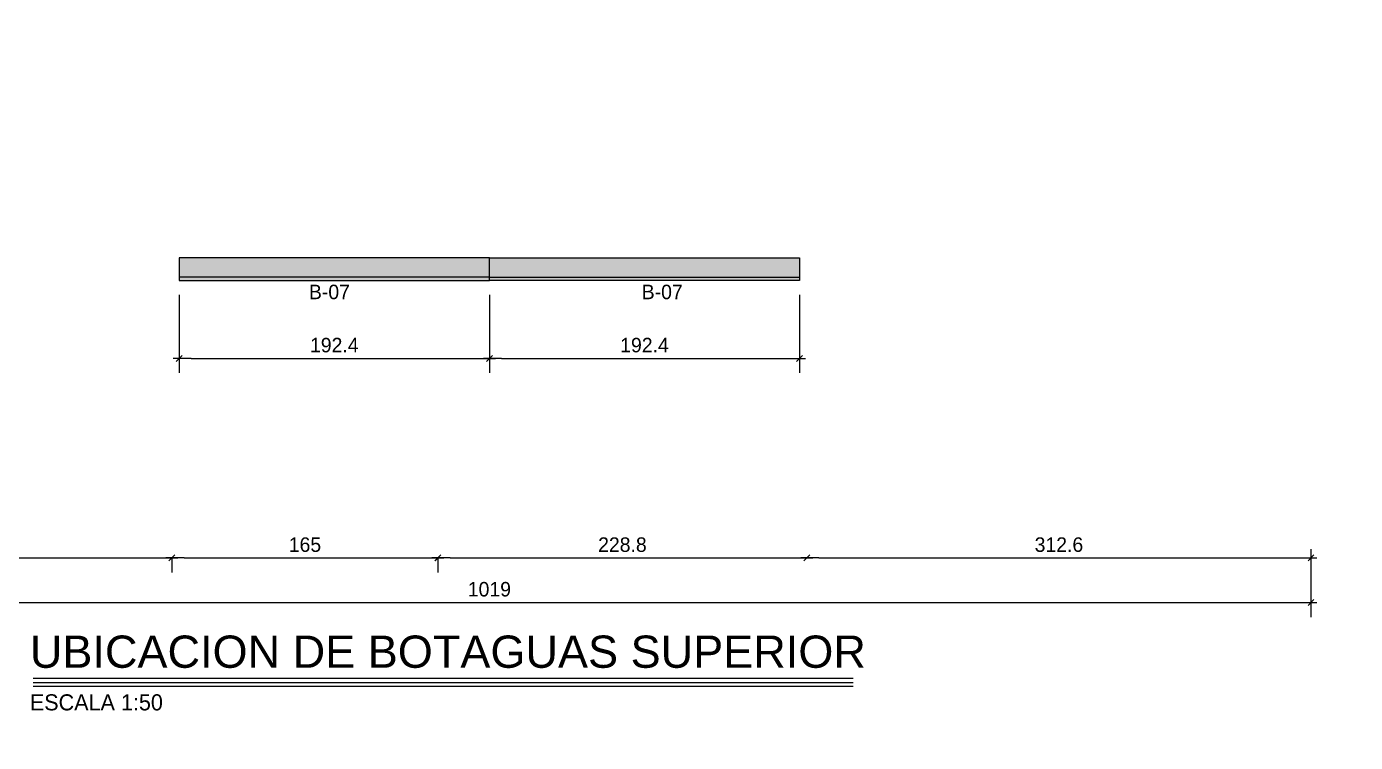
# Model space of a CAD drawing. Header units: millimetres. Extents: x 19442 to 19711, y 4351 to 4752.
# Drawn here: x 19473.34 to 19481.58, y 4513.95 to 4518.39 of the extents above; entities that cross this region are included whole.
import ezdxf
from ezdxf.enums import TextEntityAlignment as Align

# ---------------------------------------------------------------- set-up
doc = ezdxf.new("R2010")
doc.units = ezdxf.units.MM
doc.set_wipeout_variables(frame=1)
for name, color, linetype in [('0 @ 0.5', 7, 'Continuous'), ('BOTAGUAS', 3, 'Continuous'), ('cotas', 1, 'Continuous'), ('cotas @ 500', 1, 'Continuous'), ('TEXTO @ 0.5', 2, 'Continuous'), ('TEXTOS TITULOS @ 0.5', 3, 'Continuous')]:
    doc.layers.add(name, color=color, linetype=linetype)
doc.styles.add('century gothic', font='GOTHIC.TTF')
doc.styles.add('COTAS SMC', font='GOTHIC.TTF')
doc.styles.add('NOTAS', font='GOTHIC.TTF')
doc.styles.add('SMCtitulos', font='sanss___.ttf')
doc.dimstyles.new('ANOTATIVE 100 SMCONSTRUCCIONES', dxfattribs={"dimscale": 0, "dimtxt": 0.18, "dimasz": 0.15, "dimexe": 0.18, "dimexo": 0.09, "dimgap": 0.1, "dimtad": 1, "dimzin": 0, "dimdsep": 46, "dimtxsty": 'century gothic', "dimblk1": 'FLECHA1', "dimblk2": 'FLECHA1', "dimsah": 1, "dimcen": 0.18, "dimdle": 0.075, "dimclrd": 1, "dimclre": 1, "dimclrt": 2, "dimaunit": 1, "dimadec": 0, "dimazin": 0, "dimtfac": 0.75, "dimtix": 1, "dimtmove": 2, "dimatfit": 3, "dimfxl": 0.09, "dimtvp": 1.5, "dimtfill": 1, "dimtolj": 1, "dimtzin": 0, "dimarcsym": 0})
doc.dimstyles.new('ANOTATIVE CM SMCONSTRUCCIONES', dxfattribs={"dimscale": 0, "dimtxt": 0.18, "dimasz": 0.15, "dimexe": 0.18, "dimexo": 0.18, "dimgap": 0.07, "dimtad": 1, "dimdec": 1, "dimlfac": 100, "dimdsep": 46, "dimtxsty": 'century gothic', "dimblk1": 'FLECHA1', "dimblk2": 'FLECHA1', "dimsah": 1, "dimcen": 0.18, "dimdle": 0.075, "dimclrd": 1, "dimclre": 1, "dimclrt": 2, "dimaunit": 1, "dimadec": 0, "dimazin": 2, "dimtfac": 0.75, "dimtdec": 1, "dimtix": 1, "dimtmove": 2, "dimatfit": 3, "dimfxl": 0.09, "dimtvp": 1.5, "dimtfill": 1, "dimtolj": 1, "dimtzin": 0, "dimarcsym": 0})
doc.dimstyles.new('PIES SMCONSTRUCCIONES', dxfattribs={"dimscale": 0, "dimtxt": 0.18, "dimasz": 0.2, "dimexe": 0.18, "dimexo": 0, "dimgap": 0.1, "dimtad": 1, "dimdec": 0, "dimlfac": 39.370079, "dimzin": 0, "dimdsep": 46, "dimlunit": 4, "dimtxsty": 'COTAS SMC', "dimblk1": 'FLECHA1', "dimblk2": 'FLECHA1', "dimsah": 1, "dimcen": 0.2, "dimdle": 0.075, "dimclrd": 1, "dimclre": 1, "dimclrt": 2, "dimaunit": 1, "dimadec": 0, "dimazin": 0, "dimtfac": 0.75, "dimtdec": 0, "dimtix": 1, "dimtmove": 2, "dimatfit": 3, "dimfxl": 0.09, "dimtvp": 1.5, "dimtfill": 1, "dimtolj": 1, "dimtzin": 0, "dimarcsym": 0})

# ---------------------------------------------------------------- blocks, each defined once
blk = doc.blocks.new('FLECHA1')
at = {"color": 4}
blk.add_line((-0.246176, -0.248081), (0.248081, 0.25), dxfattribs=at)
at = {"color": 1}
blk.add_line((-1, 0), (0.496162, 0), dxfattribs=at)
blk = doc.blocks.new('*D418')
at = {"layer": 'cotas', "color": 1, "lineweight": -2, "transparency": 16777216}
for p, q in [((19614.326, 4625.8448), (19614.326, 4700.8448)), ((19570.9836, 4550.8448), (19524.326, 4550.8448)), ((19614.326, 4548.4298), (19614.326, 4550.8448)), ((19570.5339, 4548.4298), (19524.326, 4548.4298)), ((19614.326, 4473.4298), (19614.326, 4398.4298))]:
    blk.add_line(p, q, dxfattribs=at)
at = {"layer": 'Defpoints', "color": 0, "transparency": 16777216}
for p in [(19614.326, 4550.8448), (19615.9836, 4550.8448), (19615.5339, 4548.4298)]:
    blk.add_point(p, dxfattribs=at)
at = {"layer": 'cotas', "color": 1, "lineweight": -2, "transparency": 16777216, "xscale": 75, "yscale": 75, "zscale": 75}
for p, rotation in [((19614.326, 4550.8448), 270), ((19614.326, 4548.4298), 90)]:
    blk.add_blockref('FLECHA1', p, dxfattribs=dict(at, rotation=rotation))
at = {"layer": 'cotas', "color": 2, "transparency": 16777216, "insert": (19517.3376, 4549.6373), "char_height": 90, "attachment_point": 5, "rotation": 90, "style": 'century gothic', "bg_fill": 3, "box_fill_scale": 1.1, "bg_fill_color": 256, "bg_fill_true_color": 13158600, "bg_fill_transparency": 0}
blk.add_mtext('\\A1;2.42', dxfattribs=at)
blk = doc.blocks.new('*D473')
at = {"layer": 'cotas', "color": 1, "lineweight": -2, "transparency": 16777216}
for p, q in [((19620.0128, 4651.7533), (19620.0128, 4751.7533)), ((19620.4168, 4551.7533), (19530.0128, 4551.7533)), ((19620.0128, 4550.5333), (19620.0128, 4551.7533)), ((19620.4168, 4550.5333), (19530.0128, 4550.5333)), ((19620.0128, 4450.5333), (19620.0128, 4350.5333))]:
    blk.add_line(p, q, dxfattribs=at)
at = {"layer": 'Defpoints', "color": 0, "transparency": 16777216}
for p in [(19620.0128, 4551.7533), (19620.4168, 4551.7533), (19620.4168, 4550.5333)]:
    blk.add_point(p, dxfattribs=at)
at = {"layer": 'cotas', "color": 1, "lineweight": -2, "transparency": 16777216, "xscale": 100, "yscale": 100, "zscale": 100}
for p, rotation in [((19620.0128, 4551.7533), 270), ((19620.0128, 4550.5333), 90)]:
    blk.add_blockref('FLECHA1', p, dxfattribs=dict(at, rotation=rotation))
at = {"layer": 'cotas', "color": 2, "transparency": 16777216, "insert": (19523.8809, 4551.1433), "char_height": 90, "attachment_point": 5, "rotation": 90, "style": 'COTAS SMC', "bg_fill": 3, "box_fill_scale": 1.1, "bg_fill_color": 256, "bg_fill_true_color": 13158600, "bg_fill_transparency": 0}
blk.add_mtext("\\A1;4'", dxfattribs=at)
blk = doc.blocks.new('*U70')
at = {"color": 2}
blk.add_line((0, 0.052), (10.17, 0.052), dxfattribs=at)
at = {"color": 250}
blk.add_line((0, 0), (10.17, 0), dxfattribs=at)
at = {"color": 7}
blk.add_line((0, -0.047), (10.17, -0.047), dxfattribs=at)
at = {"color": 0, "linetype": 'ByBlock', "lineweight": -2, "style": 'NOTAS'}
for tag, p in [('1TITLE', (0.027, 1.014)), ('2TITLE', (-0.043, 0.181))]:
    blk.add_attdef(tag, p, '', height=0.3, dxfattribs=at)
blk.add_attdef('SCALE', text='', height=0.18, dxfattribs=at).set_placement((-0.043, -0.148), align=Align.TOP_LEFT)
blk = doc.blocks.new('*D57')
at = {"color": 1, "lineweight": -2, "transparency": 16777216}
for p, q in [((19471.1909, 4515.0946), (19474.1671, 4515.0946)), ((19471.1159, 4515.0891), (19471.1159, 4515.0046)), ((19474.2421, 4515.0891), (19474.2421, 4515.0046))]:
    blk.add_line(p, q, dxfattribs=at)
at = {"layer": 'Defpoints', "color": 0, "transparency": 16777216}
for p in [(19471.1159, 4515.1791), (19474.2421, 4515.1791), (19474.2421, 4515.0946)]:
    blk.add_point(p, dxfattribs=at)
at = {"color": 1, "lineweight": -2, "transparency": 16777216, "xscale": 0.075, "yscale": 0.075, "zscale": 0.075, "rotation": 180}
blk.add_blockref('FLECHA1', (19471.1159, 4515.0946), dxfattribs=at)
at = {"color": 1, "lineweight": -2, "transparency": 16777216, "xscale": 0.075, "yscale": 0.075, "zscale": 0.075}
blk.add_blockref('FLECHA1', (19474.2421, 4515.0946), dxfattribs=at)
at = {"color": 2, "transparency": 16777216, "insert": (19472.679, 4515.1768), "char_height": 0.09, "attachment_point": 5, "style": 'century gothic', "bg_fill": 3, "box_fill_scale": 1.1, "bg_fill_color": 256, "bg_fill_true_color": 13158600, "bg_fill_transparency": 0}
blk.add_mtext('\\A1;312.6', dxfattribs=at)
blk = doc.blocks.new('*D58')
at = {"color": 1, "lineweight": -2, "transparency": 16777216}
for p, q in [((19474.3171, 4515.0946), (19475.8171, 4515.0946)), ((19475.8921, 4515.0994), (19475.8921, 4515.0046)), ((19474.2421, 4515.0891), (19474.2421, 4515.0046))]:
    blk.add_line(p, q, dxfattribs=at)
at = {"layer": 'Defpoints', "color": 0, "transparency": 16777216}
for p in [(19474.2421, 4515.1791), (19475.8921, 4515.1894), (19475.8921, 4515.0946)]:
    blk.add_point(p, dxfattribs=at)
at = {"color": 1, "lineweight": -2, "transparency": 16777216, "xscale": 0.075, "yscale": 0.075, "zscale": 0.075, "rotation": 180}
blk.add_blockref('FLECHA1', (19474.2421, 4515.0946), dxfattribs=at)
at = {"color": 1, "lineweight": -2, "transparency": 16777216, "xscale": 0.075, "yscale": 0.075, "zscale": 0.075}
blk.add_blockref('FLECHA1', (19475.8921, 4515.0946), dxfattribs=at)
at = {"color": 2, "transparency": 16777216, "insert": (19475.0671, 4515.1768), "char_height": 0.09, "attachment_point": 5, "style": 'century gothic', "bg_fill": 3, "box_fill_scale": 1.1, "bg_fill_color": 256, "bg_fill_true_color": 13158600, "bg_fill_transparency": 0}
blk.add_mtext('\\A1;165', dxfattribs=at)
blk = doc.blocks.new('*D59')
at = {"color": 1, "lineweight": -2, "transparency": 16777216}
for p, q in [((19475.8921, 4515.0994), (19475.8921, 4515.0046)), ((19475.9671, 4515.0946), (19478.1046, 4515.0946))]:
    blk.add_line(p, q, dxfattribs=at)
at = {"layer": 'Defpoints', "color": 0, "transparency": 16777216}
for p in [(19475.8921, 4515.1894), (19478.1796, 4515.0946), (19478.1796, 4515.0946)]:
    blk.add_point(p, dxfattribs=at)
at = {"color": 1, "lineweight": -2, "transparency": 16777216, "xscale": 0.075, "yscale": 0.075, "zscale": 0.075, "rotation": 180}
blk.add_blockref('FLECHA1', (19475.8921, 4515.0946), dxfattribs=at)
at = {"color": 1, "lineweight": -2, "transparency": 16777216, "xscale": 0.075, "yscale": 0.075, "zscale": 0.075}
blk.add_blockref('FLECHA1', (19478.1796, 4515.0946), dxfattribs=at)
at = {"color": 2, "transparency": 16777216, "insert": (19477.0358, 4515.1768), "char_height": 0.09, "attachment_point": 5, "style": 'century gothic', "bg_fill": 3, "box_fill_scale": 1.1, "bg_fill_color": 256, "bg_fill_true_color": 13158600, "bg_fill_transparency": 0}
blk.add_mtext('\\A1;228.8', dxfattribs=at)
blk = doc.blocks.new('*D60')
at = {"color": 1, "lineweight": -2, "transparency": 16777216}
for p, q in [((19478.2546, 4515.0946), (19481.2308, 4515.0946)), ((19481.3058, 4515.1169), (19481.3058, 4515.0046))]:
    blk.add_line(p, q, dxfattribs=at)
at = {"layer": 'Defpoints', "color": 0, "transparency": 16777216}
for p in [(19481.3058, 4515.2069), (19478.1796, 4515.0946), (19481.3058, 4515.0946)]:
    blk.add_point(p, dxfattribs=at)
at = {"color": 1, "lineweight": -2, "transparency": 16777216, "xscale": 0.075, "yscale": 0.075, "zscale": 0.075, "rotation": 180}
blk.add_blockref('FLECHA1', (19478.1796, 4515.0946), dxfattribs=at)
at = {"color": 1, "lineweight": -2, "transparency": 16777216, "xscale": 0.075, "yscale": 0.075, "zscale": 0.075}
blk.add_blockref('FLECHA1', (19481.3058, 4515.0946), dxfattribs=at)
at = {"color": 2, "transparency": 16777216, "insert": (19479.7427, 4515.1768), "char_height": 0.09, "attachment_point": 5, "style": 'century gothic', "bg_fill": 3, "box_fill_scale": 1.1, "bg_fill_color": 256, "bg_fill_true_color": 13158600, "bg_fill_transparency": 0}
blk.add_mtext('\\A1;312.6', dxfattribs=at)
blk = doc.blocks.new('*D61')
at = {"color": 1, "lineweight": -2, "transparency": 16777216}
for p, q in [((19481.3058, 4515.1494), (19481.3058, 4514.7279)), ((19471.1159, 4515.0891), (19471.1159, 4514.7279)), ((19471.1909, 4514.8179), (19481.2308, 4514.8179))]:
    blk.add_line(p, q, dxfattribs=at)
at = {"layer": 'Defpoints', "color": 0, "transparency": 16777216}
for p in [(19471.1159, 4515.1791), (19481.3058, 4515.2394), (19481.3058, 4514.8179)]:
    blk.add_point(p, dxfattribs=at)
at = {"color": 1, "lineweight": -2, "transparency": 16777216, "xscale": 0.075, "yscale": 0.075, "zscale": 0.075, "rotation": 180}
blk.add_blockref('FLECHA1', (19471.1159, 4514.8179), dxfattribs=at)
at = {"color": 1, "lineweight": -2, "transparency": 16777216, "xscale": 0.075, "yscale": 0.075, "zscale": 0.075}
blk.add_blockref('FLECHA1', (19481.3058, 4514.8179), dxfattribs=at)
at = {"color": 2, "transparency": 16777216, "insert": (19476.2108, 4514.9001), "char_height": 0.09, "attachment_point": 5, "style": 'century gothic', "bg_fill": 3, "box_fill_scale": 1.1, "bg_fill_color": 256, "bg_fill_true_color": 13158600, "bg_fill_transparency": 0}
blk.add_mtext('\\A1;1019', dxfattribs=at)
blk = doc.blocks.new('B08')
blk.add_wipeout([(19476.2108, 4516.8175), (19476.2108, 4516.9575), (19474.2871, 4516.9575), (19474.2871, 4516.8175)]).dxf.layer = 'BOTAGUAS'
at = {"layer": 'BOTAGUAS'}
h = blk.add_hatch(dxfattribs=at)
h.set_pattern_fill('MADERA_03', color=250, scale=0.2, pattern_type=2)
h.set_pattern_definition([(0, (31.14303, 0.156), (0, 0.2), [0.04, -0.16]), (8.9726, (31.145034, 0.048), (1.200000005876, 0.199999525118), [0.0384708, -3.8086058]), (5.7105, (31.143034, 0.06), (1.800000034755, 0.19999710144), [0.0401996, -1.9697752]), (344.5779, (31.1430343, 0.12), (2.1999999038893, -0.5999974677634), [0.0601664, -5.9564754]), (353.6599, (31.147034, 0.186), (0.200000063208, 4.086e-07), [0.0362216, -1.7748552]), (345.0686, (31.153034, 0.072), (0.799999998317, -0.199999673879), [0.0310484, -3.0737864]), (348.6901, (31.083034, 0.188), (0.2000000583, 7.413e-08), [0.0815844, -0.9382194]), (5.7105, (31.145034, 0.03), (1.800000034755, 0.19999710144), [0.0200998, -1.989875]), (0, (31.14303, 0.114), (0, 0.2), [0.02, -0.18]), (0, (31.10303, 0.138), (0, 0.2), [0.06, -0.14]), (11.3099, (31.143034, 0.168), (0.79999995433, 0.19999948721), [0.020396, -0.9994078]), (2.7263, (31.123034, 0.094), (4.0000000589947, 0.1999992035454), [0.0420476, -4.1627116]), (352.4054, (31.133034, 0.088), (1.599999971597, -0.19999873671), [0.0302654, -2.9962834]), (0, (31.12303, 0.012), (0, 0.2), [0.04, -0.16]), (358.8309, (31.1030343, 0.002), (0.2000000366479, 1.5360345e-07), [0.0980204, -9.70402]), (0, (31.10303, 0.152), (0, 0.2), [0.02, -0.18]), (0, (31.12303, 0.168), (0, 0.2), [0.02, -0.18]), (0, (31.03303, 0.186), (0, 0.2), [0.03, -0.17]), (350.5377, (31.087034, 0.196), (0.200000015444, 7.752e-08), [0.0608276, -1.1557248]), (0, (31.02303, 0.196), (0, 0.2), [0.04, -0.16]), (0, (31.00103, 0.016), (0, 0.2), [0.022, -0.178]), (0, (31.10303, 0.026), (0, 0.2), [0.02, -0.18]), (0, (31.00103, 0.032), (0, 0.2), [0.042, -0.158]), (5.4403, (31.103034, 0.044), (1.9999999402303, 0.199998956714), [0.04219, -4.1768144]), (0, (31.10503, 0.06), (0, 0.2), [0.038, -0.162]), (0, (31.00103, 0.064), (0, 0.2), [0.022, -0.178]), (358.8309, (31.0250343, 0.096), (0.2000000366479, 1.5360345e-07), [0.0980204, -9.70402]), (0, (31.04303, 0.114), (0, 0.2), [0.02, -0.18]), (0, (31.02303, 0.12), (0, 0.2), [0.02, -0.18]), (0, (31.10303, 0.12), (0, 0.2), [0.04, -0.16]), (0, (31.06303, 0.124), (0, 0.2), [0.02, -0.18]), (0, (31.02303, 0.148), (0, 0.2), [0.04, -0.16]), (19.6538, (31.077034, 0.064), (2.200000050424, 0.79999891494), [0.0297322, -2.9434812]), (11.3099, (31.043034, 0.12), (0.79999995433, 0.19999948721), [0.020396, -0.9994078]), (11.3099, (31.123034, 0.11), (0.79999995433, 0.19999948721), [0.020396, -0.9994078]), (5.7105, (31.063034, 0.186), (1.800000034755, 0.19999710144), [0.0200998, -1.989875]), (349.6952, (31.001034, 0.2), (1.199999995396, -0.19999893933), [0.0223606, -2.213707]), (348.6901, (31.023034, 0.016), (0.2000000583, 7.413e-08), [0.020396, -0.9994078]), (90, (31.04303, 0.012), (-0.2, 1e-17), [0, -0.2]), (346.6076, (31.001034, 0.124), (3.400000044994, -0.7999939065965), [0.043174, -4.2742308]), (11.3099, (31.123034, 0.152), (0.79999995433, 0.19999948721), [0.020396, -0.9994078]), (10.3048, (31.123034, 0.026), (0.999999957606, 0.199999208868), [0.0223606, -2.213707]), (348.6901, (31.063034, 0.114), (0.2000000583, 7.413e-08), [0.020396, -0.9994078]), (348.6901, (31.083034, 0.124), (0.2000000583, 7.413e-08), [0.020396, -0.9994078]), (341.5651, (31.001034, 0.104), (0.19999995825, 2.3367e-07), [0.0252982, -0.6071572]), (345.9638, (31.023034, 0.172), (0.19999992115, 2.4875e-07), [0.0824622, -0.7421588]), (343.3008, (31.063034, 0.186), (1.399999991533, -0.39999874641), [0.0626418, -2.025419]), (0, (31.06303, 0.196), (0, 0.2), [0.024, -0.176]), (345.9638, (31.043034, 0.032), (0.19999992115, 2.4875e-07), [0.0824622, -0.7421588]), (345.9638, (31.023034, 0.046), (0.19999992115, 2.4875e-07), [0.0824622, -0.7421588]), (345.9638, (31.023034, 0.064), (0.19999992115, 2.4875e-07), [0.0824622, -0.7421588]), (349.6952, (31.001034, 0.152), (1.199999995396, -0.19999893933), [0.0223606, -2.213707]), (345.9638, (31.063034, 0.148), (0.19999992115, 2.4875e-07), [0.041231, -0.78339]), (349.6952, (31.001034, 0.088), (1.199999995396, -0.19999893933), [0.0223606, -2.213707]), (357.6141, (31.105034, 0.074), (0.199999989185, 2.452822e-07), [0.0480416, -4.756123]), (349.6952, (31.083034, 0.11), (1.199999995396, -0.19999893933), [0.0223606, -2.213707]), (12.5288, (31.105034, 0.106), (0.800000095695, 0.199999860747), [0.018439, -1.8254698]), (349.5626, (31.0010343, 0.078), (2.199999936494, -0.3999970687047), [0.0772788, -7.650591]), (351.8699, (31.077034, 0.064), (0.199999892184, -4.835e-08), [0.0282842, -1.3859292]), (4.7636, (31.023034, 0.084), (2.199999989955, 0.199998289923), [0.0481664, -2.3601524]), (0, (31.07103, 0.088), (0, 0.2), [0.062, -0.138]), (344.7449, (31.001034, 0.178), (0.799999942428, -0.199999664289), [0.0228036, -2.2575472]), (350.5377, (31.043034, 0.012), (0.200000015444, 7.752e-08), [0.0608276, -1.1557248]), (340.0169, (31.001034, 0.054), (0.599999976081, -0.19999986488), [0.0234094, -2.3175304]), (0, (31.16303, 0.172), (0, 0.2), [0.01, -0.19]), (0, (31.16303, 0.084), (0, 0.2), [0.02, -0.18]), (11.3099, (31.163034, 0.012), (0.79999995433, 0.19999948721), [0.020396, -0.9994078]), (0, (31.16503, 0.032), (0, 0.2), [0.036, -0.164]), (343.3008, (31.163034, 0.138), (1.399999991533, -0.39999874641), [0.0208806, -2.0671802]), (348.0207, (31.1650343, 0.096), (3.7999999222511, -0.8002195416064), [0.0368014, -6.7101288]), (90, (31.16303, 0.012), (-0.2, 1e-17), [0, -0.2]), (0, (31.18303, 0.016), (0, 0.2), [0.018, -0.182]), (0, (31.18303, 0.054), (0, 0.2), [0.018, -0.182]), (0, (31.18303, 0.064), (0, 0.2), [0.018, -0.182]), (336.0376, (31.183034, 0.132), (1.400000005486, -0.599997330343), [0.0196978, -1.9500724]), (348.5163, (31.1830343, 0.156), (0.99999999677376, -0.2000310941214), [0.0183676, -13.043105]), (341.5651, (31.183034, 0.084), (0.19999995825, 2.3367e-07), [0.0189736, -0.6134816]), (347.4712, (31.183034, 0.182), (1.000000064082, -0.19999992061), [0.018439, -1.8254698])])
h.paths.add_polyline_path([(19476.2108, 4516.8175), (19476.2108, 4516.9575), (19474.2871, 4516.9575), (19474.2871, 4516.8175)])
blk.add_line((19476.2108, 4516.8375), (19474.2871, 4516.8375), dxfattribs=at)
blk.add_lwpolyline([(19476.2108, 4516.8175), (19476.2108, 4516.9575), (19474.2871, 4516.9575), (19474.2871, 4516.8175)], close=True, dxfattribs=at)
blk = doc.blocks.new('*D92')
at = {"color": 1, "lineweight": -2, "transparency": 16777216}
for p, q in [((19474.2871, 4516.7275), (19474.2871, 4516.2428)), ((19476.2108, 4516.7275), (19476.2108, 4516.2428)), ((19474.3621, 4516.3328), (19476.1358, 4516.3328))]:
    blk.add_line(p, q, dxfattribs=at)
at = {"layer": 'Defpoints', "color": 0, "transparency": 16777216}
for p in [(19474.2871, 4516.8175), (19476.2108, 4516.8175), (19476.2108, 4516.3328)]:
    blk.add_point(p, dxfattribs=at)
at = {"color": 1, "lineweight": -2, "transparency": 16777216, "xscale": 0.075, "yscale": 0.075, "zscale": 0.075, "rotation": 180}
blk.add_blockref('FLECHA1', (19474.2871, 4516.3328), dxfattribs=at)
at = {"color": 1, "lineweight": -2, "transparency": 16777216, "xscale": 0.075, "yscale": 0.075, "zscale": 0.075}
blk.add_blockref('FLECHA1', (19476.2108, 4516.3328), dxfattribs=at)
at = {"color": 2, "transparency": 16777216, "insert": (19475.249, 4516.4151), "char_height": 0.09, "attachment_point": 5, "style": 'century gothic', "bg_fill": 3, "box_fill_scale": 1.1, "bg_fill_color": 256, "bg_fill_true_color": 13158600, "bg_fill_transparency": 0}
blk.add_mtext('\\A1;192.4', dxfattribs=at)
blk = doc.blocks.new('*D91')
at = {"color": 1, "lineweight": -2, "transparency": 16777216}
for p, q in [((19476.2108, 4516.7275), (19476.2108, 4516.2428)), ((19478.1346, 4516.7275), (19478.1346, 4516.2428)), ((19476.2858, 4516.3328), (19478.0596, 4516.3328))]:
    blk.add_line(p, q, dxfattribs=at)
at = {"layer": 'Defpoints', "color": 0, "transparency": 16777216}
for p in [(19476.2108, 4516.8175), (19478.1346, 4516.8175), (19478.1346, 4516.3328)]:
    blk.add_point(p, dxfattribs=at)
at = {"color": 1, "lineweight": -2, "transparency": 16777216, "xscale": 0.075, "yscale": 0.075, "zscale": 0.075, "rotation": 180}
blk.add_blockref('FLECHA1', (19476.2108, 4516.3328), dxfattribs=at)
at = {"color": 1, "lineweight": -2, "transparency": 16777216, "xscale": 0.075, "yscale": 0.075, "zscale": 0.075}
blk.add_blockref('FLECHA1', (19478.1346, 4516.3328), dxfattribs=at)
at = {"color": 2, "transparency": 16777216, "insert": (19477.1727, 4516.4151), "char_height": 0.09, "attachment_point": 5, "style": 'century gothic', "bg_fill": 3, "box_fill_scale": 1.1, "bg_fill_color": 256, "bg_fill_true_color": 13158600, "bg_fill_transparency": 0}
blk.add_mtext('\\A1;192.4', dxfattribs=at)
blk = doc.blocks.new('*U664')
at = {"layer": 'cotas @ 500'}
dim = blk.add_linear_dim(base=(19614.3260382735, 4550.8448237801), p1=(19615.5338597089, 4548.4298237801), p2=(19615.9836080801, 4550.8448237801), angle=90, dimstyle='ANOTATIVE 100 SMCONSTRUCCIONES', override={"dimscale": 500, "dimtix": 1, "dimtofl": 1, "dimtmove": 1, "dimatfit": 1}, dxfattribs=at)
dim.commit()
dim.dimension.update_dxf_attribs({"geometry": '*D418', "text_midpoint": (19517.3375950376, 4549.6373237801)})
blk = doc.blocks.new('*U666')
at = {"layer": 'cotas @ 500'}
dim = blk.add_linear_dim(base=(19620.0128, 4551.7533), p1=(19620.4168, 4550.5333), p2=(19620.4168, 4551.7533), angle=90, dimstyle='PIES SMCONSTRUCCIONES', override={"dimscale": 500, "dimtix": 1, "dimtofl": 1, "dimtmove": 2, "dimatfit": 3}, dxfattribs=at)
dim.commit()
dim.dimension.update_dxf_attribs({"geometry": '*D473', "text_midpoint": (19523.8809, 4551.1433)})

msp = doc.modelspace()

# ---------------------------------------------------------------- block references
at = {"layer": 'cotas'}
msp.add_blockref('*U664', (0, 0), dxfattribs=at)

# ---------------------------------------------------------------- next in the draw order: block references
msp.add_blockref('*U666', (0, 0), dxfattribs=at)

# ---------------------------------------------------------------- next in the draw order: block references
msp.add_blockref('B08', (0, 0))
at = {"layer": 'TEXTOS TITULOS @ 0.5'}
ref = msp.add_blockref('*U70', (19473.3825, 4514.3225), dxfattribs=dict(at, xscale=0.5, yscale=0.5, zscale=0.5))
ref.add_attrib('2TITLE', 'UBICACION DE BOTAGUAS SUPERIOR', (19473.361, 4514.4131), dxfattribs={"layer": '0', "color": 0, "linetype": 'ByBlock', "lineweight": -2, "height": 0.2, "style": 'SMCtitulos'})
ref.add_attrib('SCALE', 'ESCALA 1:50', dxfattribs={"layer": '0', "color": 0, "linetype": 'ByBlock', "lineweight": -2, "height": 0.1, "style": 'NOTAS'}).set_placement((19473.361, 4514.2487), align=Align.TOP_LEFT)

# ---------------------------------------------------------------- next in the draw order: dimensions: what is measured, and where the dimension line sits
at = {"layer": '0 @ 0.5'}
dim = msp.add_linear_dim(base=(19474.2421, 4515.0946), p1=(19471.1159, 4515.1791), p2=(19474.2421, 4515.1791), dimstyle='ANOTATIVE CM SMCONSTRUCCIONES', override={"dimscale": 0.5, "dimtix": 1, "dimtofl": 1, "dimtmove": 2, "dimatfit": 3}, dxfattribs=at)
dim.commit()
dim.dimension.update_dxf_attribs({"geometry": '*D57', "text_midpoint": (19472.679, 4515.1768)})

# ---------------------------------------------------------------- next in the draw order: block references
at = {"xscale": -1, "rotation": 4.974261003098945e-09}
msp.add_blockref('B08', (38952.4217, 0), dxfattribs=at)

# ---------------------------------------------------------------- next in the draw order: texts
at = {"layer": 'TEXTO @ 0.5', "color": 2, "insert": (19475.0918, 4516.7905), "char_height": 0.09, "width": 0.247849, "attachment_point": 1, "style": 'century gothic'}
msp.add_mtext('B-07', dxfattribs=at)

# ---------------------------------------------------------------- next in the draw order: dimensions: what is measured, and where the dimension line sits
at = {"layer": '0 @ 0.5'}
dim = msp.add_linear_dim(base=(19475.8921, 4515.0946), p1=(19474.2421, 4515.1791), p2=(19475.8921, 4515.1894), dimstyle='ANOTATIVE CM SMCONSTRUCCIONES', override={"dimscale": 0.5, "dimtix": 1, "dimtofl": 1, "dimtmove": 2, "dimatfit": 3}, dxfattribs=at)
dim.commit()
dim.dimension.update_dxf_attribs({"geometry": '*D58', "text_midpoint": (19475.0671, 4515.1768)})

# ---------------------------------------------------------------- next in the draw order: texts
at = {"layer": 'TEXTO @ 0.5', "color": 2, "insert": (19477.1556, 4516.7905), "char_height": 0.09, "width": 0.238534, "attachment_point": 1, "style": 'century gothic'}
msp.add_mtext('B-07', dxfattribs=at)

# ---------------------------------------------------------------- next in the draw order: dimensions: what is measured, and where the dimension line sits
at = {"layer": '0 @ 0.5'}
for base, p1, p2, picture, middle in [((19476.2108, 4516.3328), (19474.2871, 4516.8175), (19476.2108, 4516.8175), '*D92', (19475.249, 4516.4151)), ((19478.17959, 4515.09458), (19475.89207, 4515.1894), (19478.17959, 4515.09458), '*D59', (19477.03583, 4515.17684))]:
    dim = msp.add_linear_dim(base=base, p1=p1, p2=p2, dimstyle='ANOTATIVE CM SMCONSTRUCCIONES', override={"dimscale": 0.5, "dimtix": 1, "dimtofl": 1, "dimtmove": 2, "dimatfit": 3}, dxfattribs=at)
    dim.commit()
    dim.dimension.update_dxf_attribs({"geometry": picture, "text_midpoint": middle})

# ---------------------------------------------------------------- next in the draw order: dimensions: what is measured, and where the dimension line sits
for base, p1, p2, picture, middle in [((19478.1346, 4516.3328), (19476.2108, 4516.8175), (19478.1346, 4516.8175), '*D91', (19477.1727, 4516.4151)), ((19481.3058, 4515.0946), (19478.1796, 4515.0946), (19481.3058, 4515.2069), '*D60', (19479.7427, 4515.1768))]:
    dim = msp.add_linear_dim(base=base, p1=p1, p2=p2, dimstyle='ANOTATIVE CM SMCONSTRUCCIONES', override={"dimscale": 0.5, "dimtix": 1, "dimtofl": 1, "dimtmove": 2, "dimatfit": 3}, dxfattribs=at)
    dim.commit()
    dim.dimension.update_dxf_attribs({"geometry": picture, "text_midpoint": middle})

# ---------------------------------------------------------------- next in the draw order: dimensions: what is measured, and where the dimension line sits
dim = msp.add_linear_dim(base=(19481.3058, 4514.8179), p1=(19471.1159, 4515.1791), p2=(19481.3058, 4515.2394), dimstyle='ANOTATIVE CM SMCONSTRUCCIONES', override={"dimscale": 0.5, "dimtix": 1, "dimtofl": 1, "dimtmove": 2, "dimatfit": 3}, dxfattribs=at)
dim.commit()
dim.dimension.update_dxf_attribs({"geometry": '*D61', "text_midpoint": (19476.2108, 4514.9001)})

doc.saveas('drawing.dxf')
